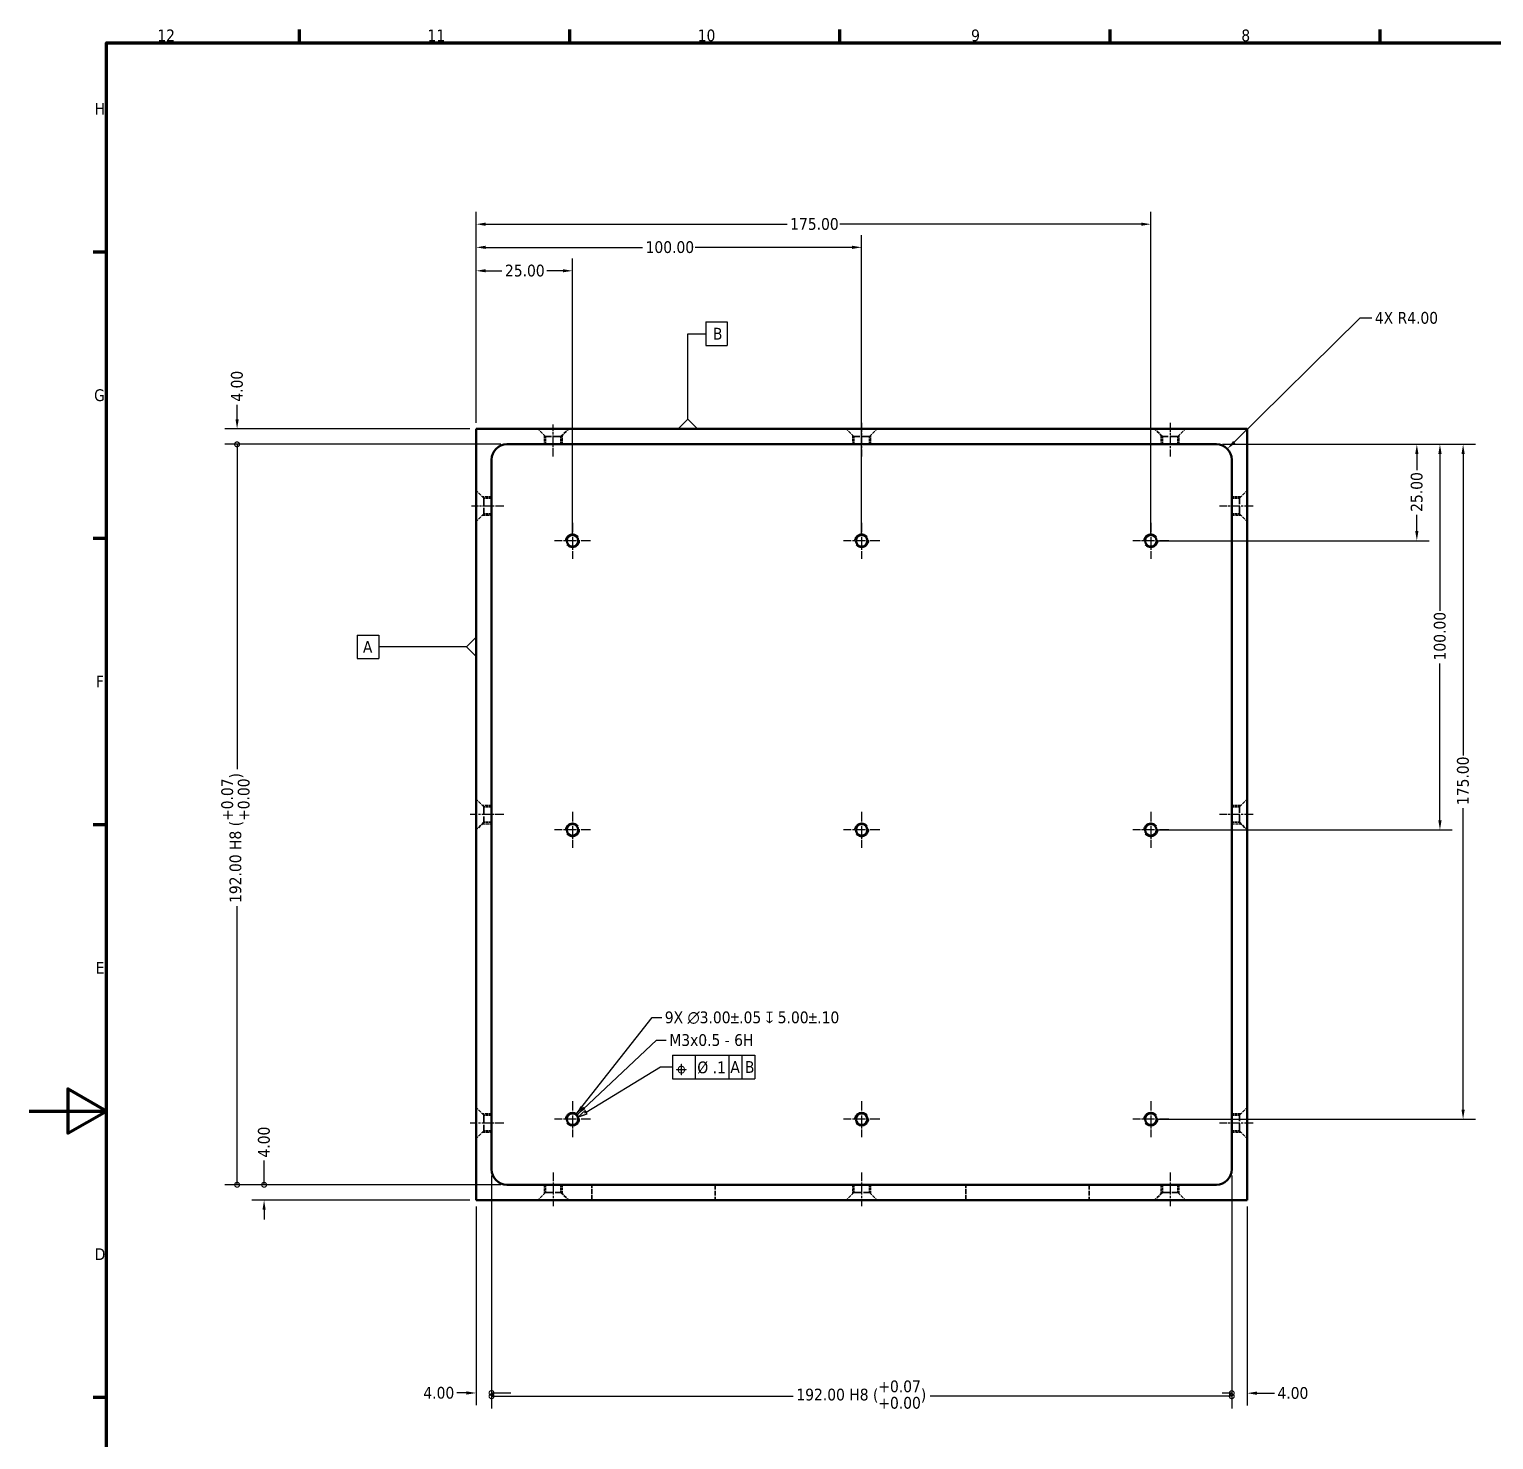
# Model space of a CAD drawing. Header units: millimetres. Extents: x 0 to 841, y 0 to 594.
# Drawn here: x 0 to 379.8, y 211.8 to 577.5 of the extents above; entities that cross this region are included whole.
import ezdxf

# ---------------------------------------------------------------- set-up
doc = ezdxf.new("R2010")
doc.units = ezdxf.units.MM
doc.linetypes.add('CHAIN', pattern=[0.7087, 0.4724, -0.0591, 0.1181, -0.0591])
doc.linetypes.add('DASHED', pattern=[0.2067, 0.1654, -0.0413])
for name, color, linetype, lineweight in [('Border (ANSI)', 7, 'Continuous', 70), ('Center Mark (ANSI)', 7, 'Continuous', 25), ('Centerline (ANSI)', 7, 'Continuous', 25), ('Dimension (ANSI)', 7, 'Continuous', 25), ('Hidden (ANSI)', 7, 'DASHED', 35), ('Hidden Narrow (ANSI)', 7, 'DASHED', 25), ('Symbol (ANSI)', 7, 'Continuous', 25), ('Visible (ANSI)', 7, 'Continuous', 50)]:
    doc.layers.add(name, color=color, linetype=linetype, lineweight=lineweight)
doc.styles.add('Note Text (ANSI)', font='tahoma.ttf')
doc.styles.add('Text Style6', font='AIGDT___.TTF')
doc.dimstyles.new('Default - mm (ANSI)', dxfattribs={"dimtxt": 3.048, "dimasz": 2.5, "dimexe": 3.175, "dimexo": 1.6002, "dimgap": 0.8, "dimtad": 0, "dimtoh": 1, "dimrnd": 1e-08, "dimzin": 4, "dimdsep": 46, "dimtxsty": 'Note Text (ANSI)', "dimcen": 0.09, "dimdle": 10, "dimclrd": 256, "dimclre": 256, "dimclrt": 256, "dimadec": 1, "dimazin": 1, "dimtfac": 1, "dimtofl": 0, "dimtmove": 0, "dimatfit": 3, "dimfxl": 1, "dimtolj": 1, "dimtzin": 4, "dimlwd": -1, "dimlwe": -1, "dimarcsym": 0})
doc.dimstyles.new('Default - mm (ANSI)$7', dxfattribs={"dimtxt": 3.048, "dimasz": 2.5, "dimexe": 3.175, "dimexo": 1.6002, "dimgap": 0.8, "dimtad": 0, "dimtoh": 1, "dimrnd": 1e-08, "dimzin": 4, "dimdsep": 46, "dimtxsty": 'Note Text (ANSI)', "dimcen": 0.09, "dimdle": 10, "dimclrd": 256, "dimclre": 256, "dimclrt": 256, "dimadec": 1, "dimazin": 1, "dimtfac": 1, "dimtofl": 0, "dimtmove": 0, "dimatfit": 3, "dimfxl": 1, "dimtolj": 1, "dimtzin": 4, "dimlwd": -1, "dimlwe": -1, "dimarcsym": 0})

# ---------------------------------------------------------------- blocks, each defined once
blk = doc.blocks.new('Borders Default Border')
at = {"layer": 'Border (ANSI)'}
for p, q in [((70.08, 574), (70.08, 577.45)), ((140.17, 574), (140.17, 577.45)), ((210.25, 574), (210.25, 577.45)), ((280.33, 574), (280.33, 577.45)), ((350.42, 574), (350.42, 577.45)), ((20, 519.75), (16.55, 519.75)), ((20, 445.5), (16.55, 445.5)), ((20, 371.25), (16.55, 371.25)), ((20, 222.75), (16.55, 222.75))]:
    blk.add_line(p, q, dxfattribs=at)
at = {"layer": 'Border (ANSI)', "flags": 128}
for points in [[(20, 20), (20, 574), (821, 574), (821, 20), (20, 20)], [(0, 297), (20, 297), (10, 302.77), (10, 291.23), (20, 297)]]:
    blk.add_lwpolyline(points, dxfattribs=at)
at = {"layer": 'Border (ANSI)', "attachment_point": 7, "style": 'Note Text (ANSI)'}
for s, insert, char_height in [('12', (33.21, 574.4), 3.048), ('11', (103.29, 574.4), 3.048), ('10', (173.38, 574.34), 3.048), ('9', (244.28, 574.34), 3.05), ('8', (314.38, 574.33), 3.05), ('H', (16.97, 555.35), 3.05), ('G', (16.81, 481.04), 3.05), ('F', (17.29, 406.85), 3.05), ('E', (17.21, 332.6), 3.05), ('D', (16.96, 258.35), 3.05)]:
    blk.add_mtext(s, dxfattribs=dict(at, insert=insert, char_height=char_height))
blk = doc.blocks.new('_DotSmall')
at = {"color": 0, "linetype": 'ByBlock', "const_width": 0.5}
blk.add_lwpolyline([(-0.0625, 0, 1), (0.0625, 0, 1)], format="xyb", close=True, dxfattribs=at)
blk = doc.blocks.new('*D7')
at = {"layer": 'Defpoints', "color": 0, "transparency": 16777216}
for p in [(53.9, 473.88), (115.9, 473.88), (123.9, 469.88)]:
    blk.add_point(p, dxfattribs=at)
at = {"layer": 'Dimension (ANSI)', "transparency": 16777216}
for p, q in [((53.9, 476.38), (53.9, 480.14)), ((114.3, 473.88), (50.73, 473.88)), ((122.3, 469.88), (50.73, 469.88)), ((53.9, 469.88), (53.9, 467.38))]:
    blk.add_line(p, q, dxfattribs=at)
blk.add_solid([(53.48, 476.38), (54.32, 476.38), (53.9, 473.88)], dxfattribs=at)
at = {"layer": 'Dimension (ANSI)', "transparency": 16777216, "xscale": 2.5, "yscale": 2.5, "zscale": 2.5, "rotation": 90}
blk.add_blockref('_DotSmall', (53.9, 469.88), dxfattribs=at)
at = {"layer": 'Dimension (ANSI)', "transparency": 16777216, "insert": (52.31, 480.94), "char_height": 3.048, "attachment_point": 1, "rotation": 90, "style": 'Note Text (ANSI)'}
blk.add_mtext('\\A1;4.00', dxfattribs=at)
blk = doc.blocks.new('*D9')
at = {"layer": 'Defpoints', "color": 0, "transparency": 16777216}
for p in [(53.9, 469.88), (123.9, 469.88), (123.9, 277.88)]:
    blk.add_point(p, dxfattribs=at)
at = {"layer": 'Dimension (ANSI)', "transparency": 16777216}
for p, q in [((122.3, 469.88), (50.73, 469.88)), ((53.9, 469.88), (53.9, 385.62)), ((53.9, 277.88), (53.9, 350.16)), ((122.3, 277.88), (50.73, 277.88))]:
    blk.add_line(p, q, dxfattribs=at)
at = {"layer": 'Dimension (ANSI)', "transparency": 16777216, "xscale": 2.5, "yscale": 2.5, "zscale": 2.5}
for p, rotation in [((53.9, 469.88), 90), ((53.9, 277.88), 270)]:
    blk.add_blockref('_DotSmall', p, dxfattribs=dict(at, rotation=rotation))
at = {"layer": 'Dimension (ANSI)', "transparency": 16777216, "insert": (49.8, 350.96), "char_height": 3.048, "attachment_point": 1, "rotation": 90, "style": 'Note Text (ANSI)'}
blk.add_mtext('\\A1;192.00 H8 (\\S+0.07^ +0.00;)', dxfattribs=at)
blk = doc.blocks.new('*D10')
at = {"layer": 'Defpoints', "color": 0, "transparency": 16777216}
for p in [(60.9, 277.88), (123.9, 277.88), (115.9, 273.88)]:
    blk.add_point(p, dxfattribs=at)
at = {"layer": 'Dimension (ANSI)', "transparency": 16777216}
for p, q in [((60.9, 277.88), (60.9, 284.14)), ((122.3, 277.88), (57.73, 277.88)), ((114.3, 273.88), (57.73, 273.88)), ((60.9, 271.38), (60.9, 268.88))]:
    blk.add_line(p, q, dxfattribs=at)
blk.add_solid([(60.48, 271.38), (61.32, 271.38), (60.9, 273.88)], dxfattribs=at)
at = {"layer": 'Dimension (ANSI)', "transparency": 16777216, "xscale": 2.5, "yscale": 2.5, "zscale": 2.5, "rotation": 270}
blk.add_blockref('_DotSmall', (60.9, 277.88), dxfattribs=at)
at = {"layer": 'Dimension (ANSI)', "transparency": 16777216, "insert": (59.31, 284.94), "char_height": 3.048, "attachment_point": 1, "rotation": 90, "style": 'Note Text (ANSI)'}
blk.add_mtext('\\A1;4.00', dxfattribs=at)
blk = doc.blocks.new('*D11')
at = {"layer": 'Defpoints', "color": 0, "transparency": 16777216}
for p in [(119.9, 281.88), (115.9, 273.88), (119.9, 223.88)]:
    blk.add_point(p, dxfattribs=at)
at = {"layer": 'Dimension (ANSI)', "transparency": 16777216}
for p, q in [((119.9, 280.28), (119.9, 220.71)), ((115.9, 272.28), (115.9, 220.71)), ((113.4, 223.88), (110.9, 223.88)), ((119.9, 223.88), (124.9, 223.88))]:
    blk.add_line(p, q, dxfattribs=at)
blk.add_solid([(113.4, 224.3), (113.4, 223.47), (115.9, 223.88)], dxfattribs=at)
at = {"layer": 'Dimension (ANSI)', "transparency": 16777216, "xscale": 2.5, "yscale": 2.5, "zscale": 2.5, "rotation": 180}
blk.add_blockref('_DotSmall', (119.9, 223.88), dxfattribs=at)
at = {"layer": 'Dimension (ANSI)', "transparency": 16777216, "insert": (102.22, 225.47), "char_height": 3.048, "attachment_point": 1, "style": 'Note Text (ANSI)'}
blk.add_mtext('\\A1;4.00', dxfattribs=at)
blk = doc.blocks.new('*D12')
at = {"layer": 'Defpoints', "color": 0, "transparency": 16777216}
for p in [(119.9, 281.88), (311.9, 281.88), (311.9, 223.03)]:
    blk.add_point(p, dxfattribs=at)
at = {"layer": 'Dimension (ANSI)', "transparency": 16777216}
for p, q in [((119.9, 280.28), (119.9, 219.85)), ((311.9, 280.28), (311.9, 219.85)), ((119.9, 223.03), (198.17, 223.03)), ((311.9, 223.03), (233.63, 223.03))]:
    blk.add_line(p, q, dxfattribs=at)
at = {"layer": 'Dimension (ANSI)', "transparency": 16777216, "xscale": 2.5, "yscale": 2.5, "zscale": 2.5, "rotation": 180}
blk.add_blockref('_DotSmall', (119.9, 223.03), dxfattribs=at)
at = {"layer": 'Dimension (ANSI)', "transparency": 16777216, "xscale": 2.5, "yscale": 2.5, "zscale": 2.5}
blk.add_blockref('_DotSmall', (311.9, 223.03), dxfattribs=at)
at = {"layer": 'Dimension (ANSI)', "transparency": 16777216, "insert": (198.97, 227.13), "char_height": 3.048, "attachment_point": 1, "style": 'Note Text (ANSI)'}
blk.add_mtext('\\A1;192.00 H8 (\\S+0.07^ +0.00;)', dxfattribs=at)
blk = doc.blocks.new('*D13')
at = {"layer": 'Defpoints', "color": 0, "transparency": 16777216}
for p in [(311.9, 281.88), (315.9, 273.88), (315.9, 223.83)]:
    blk.add_point(p, dxfattribs=at)
at = {"layer": 'Dimension (ANSI)', "transparency": 16777216}
for p, q in [((311.9, 280.28), (311.9, 220.65)), ((315.9, 272.28), (315.9, 220.65)), ((311.9, 223.83), (309.4, 223.83)), ((318.4, 223.83), (322.95, 223.83))]:
    blk.add_line(p, q, dxfattribs=at)
blk.add_solid([(318.4, 224.25), (318.4, 223.41), (315.9, 223.83)], dxfattribs=at)
at = {"layer": 'Dimension (ANSI)', "transparency": 16777216, "xscale": 2.5, "yscale": 2.5, "zscale": 2.5}
blk.add_blockref('_DotSmall', (311.9, 223.83), dxfattribs=at)
at = {"layer": 'Dimension (ANSI)', "transparency": 16777216, "insert": (323.75, 225.42), "char_height": 3.048, "attachment_point": 1, "style": 'Note Text (ANSI)'}
blk.add_mtext('\\A1;4.00', dxfattribs=at)
blk = doc.blocks.new('*D14')
at = {"layer": 'Defpoints', "color": 0, "transparency": 16777216}
for p in [(310.75, 468.69), (307.9, 465.88)]:
    blk.add_point(p, dxfattribs=at)
at = {"layer": 'Dimension (ANSI)', "transparency": 16777216}
for p, q in [((345.09, 502.63), (312.52, 470.45)), ((348.21, 502.63), (345.09, 502.63))]:
    blk.add_line(p, q, dxfattribs=at)
blk.add_solid([(312.23, 470.75), (312.82, 470.16), (310.75, 468.69)], dxfattribs=at)
at = {"layer": 'Dimension (ANSI)', "transparency": 16777216, "insert": (349.01, 504.21), "char_height": 3.048, "attachment_point": 1, "style": 'Note Text (ANSI)'}
blk.add_mtext('\\A1;\\fTahoma|b0|i0;\\H3.0480;4X R4.00', dxfattribs=at)
blk = doc.blocks.new('*D17')
at = {"layer": 'Defpoints', "color": 0, "transparency": 16777216}
for p in [(307.9, 469.88), (290.9, 444.88), (359.9, 444.88)]:
    blk.add_point(p, dxfattribs=at)
at = {"layer": 'Dimension (ANSI)', "transparency": 16777216}
for p, q in [((309.5, 469.88), (363.08, 469.88)), ((359.9, 467.38), (359.9, 463.2)), ((359.9, 447.38), (359.9, 451.57)), ((292.5, 444.88), (363.08, 444.88))]:
    blk.add_line(p, q, dxfattribs=at)
for points in [[(359.48, 467.38), (360.32, 467.38), (359.9, 469.88)], [(359.48, 447.38), (360.32, 447.38), (359.9, 444.88)]]:
    blk.add_solid(points, dxfattribs=at)
at = {"layer": 'Dimension (ANSI)', "transparency": 16777216, "insert": (358.31, 452.37), "char_height": 3.048, "attachment_point": 1, "rotation": 90, "style": 'Note Text (ANSI)'}
blk.add_mtext('\\A1;25.00', dxfattribs=at)
blk = doc.blocks.new('*D18')
at = {"layer": 'Defpoints', "color": 0, "transparency": 16777216}
for p in [(307.9, 469.88), (290.9, 369.88), (365.9, 369.88)]:
    blk.add_point(p, dxfattribs=at)
at = {"layer": 'Dimension (ANSI)', "transparency": 16777216}
for p, q in [((309.5, 469.88), (369.08, 469.88)), ((365.9, 467.38), (365.9, 426.72)), ((365.9, 372.38), (365.9, 413.04)), ((292.5, 369.88), (369.08, 369.88))]:
    blk.add_line(p, q, dxfattribs=at)
for points in [[(365.48, 467.38), (366.32, 467.38), (365.9, 469.88)], [(365.48, 372.38), (366.32, 372.38), (365.9, 369.88)]]:
    blk.add_solid(points, dxfattribs=at)
at = {"layer": 'Dimension (ANSI)', "transparency": 16777216, "insert": (364.31, 413.84), "char_height": 3.048, "attachment_point": 1, "rotation": 90, "style": 'Note Text (ANSI)'}
blk.add_mtext('\\A1;100.00', dxfattribs=at)
blk = doc.blocks.new('*D19')
at = {"layer": 'Defpoints', "color": 0, "transparency": 16777216}
for p in [(307.9, 469.88), (290.9, 294.88), (371.9, 294.88)]:
    blk.add_point(p, dxfattribs=at)
at = {"layer": 'Dimension (ANSI)', "transparency": 16777216}
for p, q in [((309.5, 469.88), (375.08, 469.88)), ((371.9, 467.38), (371.9, 389.22)), ((371.9, 297.38), (371.9, 375.54)), ((292.5, 294.88), (375.08, 294.88))]:
    blk.add_line(p, q, dxfattribs=at)
for points in [[(371.48, 467.38), (372.32, 467.38), (371.9, 469.88)], [(371.48, 297.38), (372.32, 297.38), (371.9, 294.88)]]:
    blk.add_solid(points, dxfattribs=at)
at = {"layer": 'Dimension (ANSI)', "transparency": 16777216, "insert": (370.31, 376.34), "char_height": 3.048, "attachment_point": 1, "rotation": 90, "style": 'Note Text (ANSI)'}
blk.add_mtext('\\A1;175.00', dxfattribs=at)
blk = doc.blocks.new('GD&T Identifier1')
at = {"layer": 'Symbol (ANSI)'}
for p, q in [((144.43, 296.74), (163.68, 308.42)), ((163.68, 308.42), (166.85, 308.42)), ((166.85, 311.46), (188.22, 311.46)), ((166.85, 311.46), (166.85, 305.37)), ((172.69, 311.46), (172.69, 305.37)), ((181.41, 311.46), (181.41, 305.37)), ((184.86, 311.46), (184.86, 305.37)), ((188.22, 311.46), (188.22, 305.37)), ((166.85, 305.37), (188.22, 305.37)), ((143.3, 295.81), (144.69, 296.31)), ((144.43, 296.74), (144, 296.48)), ((144.69, 296.31), (144.37, 296.84)), ((142.53, 295.66), (142.29, 295.44)), ((142.59, 295.62), (142.29, 295.44)), ((142.29, 295.44), (142.65, 295.57)), ((142.66, 295.58), (142.78, 295.62))]:
    blk.add_line(p, q, dxfattribs=at)
at = {"layer": 'Symbol (ANSI)', "flags": 128}
blk.add_lwpolyline([(144.17, 297.17), (142.29, 295.44), (144.69, 296.31), (144.17, 297.17)], dxfattribs=at)
at = {"layer": 'Symbol (ANSI)'}
blk.add_solid([(144.17, 297.17), (142.29, 295.44), (144.69, 296.31), (144.17, 297.17)], dxfattribs=at)
at = {"layer": 'Symbol (ANSI)', "attachment_point": 7}
for s, insert, char_height, style in [('j', (167.55, 306.22), 3.05, 'Text Style6'), ('Ø .1', (173.27, 306.65), 3.048, 'Note Text (ANSI)'), ('A', (181.84, 306.89), 3.05, 'Note Text (ANSI)'), ('B', (185.61, 306.89), 3.05, 'Note Text (ANSI)')]:
    blk.add_mtext(s, dxfattribs=dict(at, insert=insert, char_height=char_height, style=style))
blk = doc.blocks.new('*D32')
at = {"layer": 'Defpoints', "color": 0, "transparency": 16777216}
for p in [(140.9, 514.88), (115.9, 473.88), (140.9, 444.88)]:
    blk.add_point(p, dxfattribs=at)
at = {"layer": 'Dimension (ANSI)', "transparency": 16777216}
for p, q in [((115.9, 475.48), (115.9, 518.06)), ((140.9, 446.48), (140.9, 518.06)), ((118.4, 514.88), (122.58, 514.88)), ((138.4, 514.88), (134.22, 514.88))]:
    blk.add_line(p, q, dxfattribs=at)
for points in [[(118.4, 515.3), (118.4, 514.47), (115.9, 514.88)], [(138.4, 515.3), (138.4, 514.47), (140.9, 514.88)]]:
    blk.add_solid(points, dxfattribs=at)
at = {"layer": 'Dimension (ANSI)', "transparency": 16777216, "insert": (123.38, 516.47), "char_height": 3.048, "attachment_point": 1, "style": 'Note Text (ANSI)'}
blk.add_mtext('\\A1;25.00', dxfattribs=at)
blk = doc.blocks.new('*D33')
at = {"layer": 'Defpoints', "color": 0, "transparency": 16777216}
for p in [(215.9, 520.96), (115.9, 473.88), (215.9, 444.88)]:
    blk.add_point(p, dxfattribs=at)
at = {"layer": 'Dimension (ANSI)', "transparency": 16777216}
for p, q in [((115.9, 475.48), (115.9, 524.13)), ((118.4, 520.96), (159.06, 520.96)), ((213.4, 520.96), (172.74, 520.96)), ((215.9, 446.48), (215.9, 524.13))]:
    blk.add_line(p, q, dxfattribs=at)
for points in [[(118.4, 521.38), (118.4, 520.54), (115.9, 520.96)], [(213.4, 521.38), (213.4, 520.54), (215.9, 520.96)]]:
    blk.add_solid(points, dxfattribs=at)
at = {"layer": 'Dimension (ANSI)', "transparency": 16777216, "insert": (159.86, 522.55), "char_height": 3.048, "attachment_point": 1, "style": 'Note Text (ANSI)'}
blk.add_mtext('\\A1;100.00', dxfattribs=at)
blk = doc.blocks.new('*D34')
at = {"layer": 'Defpoints', "color": 0, "transparency": 16777216}
for p in [(290.9, 526.96), (115.9, 473.88), (290.9, 444.88)]:
    blk.add_point(p, dxfattribs=at)
at = {"layer": 'Dimension (ANSI)', "transparency": 16777216}
for p, q in [((115.9, 475.48), (115.9, 530.13)), ((290.9, 446.48), (290.9, 530.13)), ((118.4, 526.96), (196.56, 526.96)), ((288.4, 526.96), (210.24, 526.96))]:
    blk.add_line(p, q, dxfattribs=at)
for points in [[(118.4, 527.38), (118.4, 526.54), (115.9, 526.96)], [(288.4, 527.38), (288.4, 526.54), (290.9, 526.96)]]:
    blk.add_solid(points, dxfattribs=at)
at = {"layer": 'Dimension (ANSI)', "transparency": 16777216, "insert": (197.36, 528.55), "char_height": 3.048, "attachment_point": 1, "style": 'Note Text (ANSI)'}
blk.add_mtext('\\A1;175.00', dxfattribs=at)
blk = doc.blocks.new('Datum Identifier1')
at = {"layer": 'Symbol (ANSI)'}
for p, q in [((85.03, 420.39), (90.63, 420.39)), ((85.03, 420.39), (85.03, 414.3)), ((90.63, 420.39), (90.63, 414.3)), ((85.03, 414.3), (90.63, 414.3)), ((95.3, 417.35), (90.63, 417.35)), ((113.41, 417.35), (95.3, 417.35))]:
    blk.add_line(p, q, dxfattribs=at)
at = {"layer": 'Symbol (ANSI)', "flags": 128}
blk.add_lwpolyline([(115.9, 419.84), (115.9, 414.86), (113.41, 417.35), (115.9, 419.84)], dxfattribs=at)
at = {"layer": 'Symbol (ANSI)'}
blk.add_solid([(115.9, 419.84), (115.9, 414.86), (113.41, 417.35), (115.9, 419.84)], dxfattribs=at)
at = {"layer": 'Symbol (ANSI)', "insert": (86.53, 415.82), "char_height": 3.05, "attachment_point": 7, "style": 'Note Text (ANSI)'}
blk.add_mtext('A', dxfattribs=at)
blk = doc.blocks.new('Datum Identifier2')
at = {"layer": 'Symbol (ANSI)'}
for p, q in [((175.49, 501.62), (181.01, 501.62)), ((175.49, 501.62), (175.49, 495.52)), ((181.01, 501.62), (181.01, 495.52)), ((170.82, 476.37), (170.82, 498.57)), ((170.82, 498.57), (175.49, 498.57)), ((175.49, 495.52), (181.01, 495.52))]:
    blk.add_line(p, q, dxfattribs=at)
at = {"layer": 'Symbol (ANSI)', "flags": 128}
blk.add_lwpolyline([(173.3, 473.88), (168.33, 473.88), (170.82, 476.37), (173.3, 473.88)], dxfattribs=at)
at = {"layer": 'Symbol (ANSI)'}
blk.add_solid([(173.3, 473.88), (168.33, 473.88), (170.82, 476.37), (173.3, 473.88)], dxfattribs=at)
at = {"layer": 'Symbol (ANSI)', "insert": (177.32, 497.04), "char_height": 3.05, "attachment_point": 7, "style": 'Note Text (ANSI)'}
blk.add_mtext('B', dxfattribs=at)

msp = doc.modelspace()

# ---------------------------------------------------------------- linework, layer by layer
at = {"layer": 'Center Mark (ANSI)', "linetype": 'CHAIN', "ltscale": 5.194062}
for p, q in [((140.9, 449.5583), (140.9, 440.2083)), ((215.9, 449.5583), (215.9, 440.2083)), ((290.9, 449.5583), (290.9, 440.2083)), ((145.575, 444.8833), (136.225, 444.8833)), ((220.575, 444.8833), (211.225, 444.8833)), ((295.575, 444.8833), (286.225, 444.8833)), ((140.9, 374.5583), (140.9, 365.2083)), ((215.9, 374.5583), (215.9, 365.2083)), ((290.9, 374.5583), (290.9, 365.2083)), ((145.575, 369.8833), (136.225, 369.8833)), ((220.575, 369.8833), (211.225, 369.8833)), ((295.575, 369.8833), (286.225, 369.8833)), ((140.9, 299.5583), (140.9, 290.2083)), ((215.9, 299.5583), (215.9, 290.2083)), ((290.9, 299.5583), (290.9, 290.2083)), ((145.575, 294.8833), (136.225, 294.8833)), ((220.575, 294.8833), (211.225, 294.8833)), ((295.575, 294.8833), (286.225, 294.8833))]:
    msp.add_line(p, q, dxfattribs=at)
at = {"layer": 'Centerline (ANSI)', "linetype": 'CHAIN', "ltscale": 4.638536}
for p, q in [((135.9, 466.7083), (135.9, 475.0583)), ((123.075, 453.8833), (114.725, 453.8833))]:
    msp.add_line(p, q, dxfattribs=at)
at = {"layer": 'Centerline (ANSI)', "linetype": 'CHAIN', "ltscale": 4.849081}
for p, q in [((215.9, 475.4373), (215.9, 466.7083)), ((295.9, 475.4373), (295.9, 466.7083)), ((317.454, 453.8833), (308.725, 453.8833)), ((123.075, 373.8833), (114.346, 373.8833)), ((317.454, 373.8833), (308.725, 373.8833)), ((123.075, 293.8833), (114.346, 293.8833)), ((317.454, 293.8833), (308.725, 293.8833)), ((135.9, 281.0583), (135.9, 272.3293)), ((215.9, 281.0583), (215.9, 272.3293)), ((295.9, 281.0583), (295.9, 272.3293))]:
    msp.add_line(p, q, dxfattribs=at)
at = {"layer": 'Hidden (ANSI)', "ltscale": 5.387196}
for p, q in [((133.9, 471.8833), (131.9, 473.8833)), ((137.9, 471.8833), (139.9, 473.8833)), ((213.9, 471.8833), (211.9, 473.8833)), ((217.9, 471.8833), (219.9, 473.8833)), ((293.9, 471.8833), (291.9, 473.8833)), ((297.9, 471.8833), (299.9, 473.8833)), ((117.9, 455.8833), (115.9, 457.8833)), ((313.9, 455.8833), (315.9, 457.8833)), ((117.9, 451.8833), (115.9, 449.8833)), ((313.9, 451.8833), (315.9, 449.8833)), ((117.9, 375.8833), (115.9, 377.8833)), ((313.9, 375.8833), (315.9, 377.8833)), ((117.9, 371.8833), (115.9, 369.8833)), ((313.9, 371.8833), (315.9, 369.8833)), ((117.9, 295.8833), (115.9, 297.8833)), ((313.9, 295.8833), (315.9, 297.8833)), ((117.9, 291.8833), (115.9, 289.8833)), ((313.9, 291.8833), (315.9, 289.8833)), ((133.9, 275.8833), (131.9, 273.8833)), ((137.9, 275.8833), (139.9, 273.8833)), ((213.9, 275.8833), (211.9, 273.8833)), ((217.9, 275.8833), (219.9, 273.8833)), ((293.9, 275.8833), (291.9, 273.8833)), ((297.9, 275.8833), (299.9, 273.8833))]:
    msp.add_line(p, q, dxfattribs=at)
at = {"layer": 'Hidden (ANSI)', "ltscale": 11.967462}
for p, q in [((137.9, 471.8833), (133.9, 471.8833)), ((217.9, 471.8833), (213.9, 471.8833)), ((297.9, 471.8833), (293.9, 471.8833)), ((117.9, 455.8833), (117.9, 451.8833)), ((313.9, 451.8833), (313.9, 455.8833)), ((117.9, 375.8833), (117.9, 371.8833)), ((313.9, 371.8833), (313.9, 375.8833)), ((117.9, 295.8833), (117.9, 291.8833)), ((313.9, 291.8833), (313.9, 295.8833)), ((133.9, 275.8833), (137.9, 275.8833)), ((213.9, 275.8833), (217.9, 275.8833)), ((293.9, 275.8833), (297.9, 275.8833))]:
    msp.add_line(p, q, dxfattribs=at)
at = {"layer": 'Hidden (ANSI)', "ltscale": 3.809293}
for p, q in [((133.9, 469.8833), (133.9, 471.8833)), ((137.9, 469.8833), (137.9, 471.8833)), ((213.9, 469.8833), (213.9, 471.8833)), ((217.9, 469.8833), (217.9, 471.8833)), ((293.9, 469.8833), (293.9, 471.8833)), ((297.9, 469.8833), (297.9, 471.8833)), ((119.9, 455.8833), (117.9, 455.8833)), ((311.9, 455.8833), (313.9, 455.8833)), ((119.9, 451.8833), (117.9, 451.8833)), ((311.9, 451.8833), (313.9, 451.8833)), ((119.9, 375.8833), (117.9, 375.8833)), ((311.9, 375.8833), (313.9, 375.8833)), ((119.9, 371.8833), (117.9, 371.8833)), ((311.9, 371.8833), (313.9, 371.8833)), ((119.9, 295.8833), (117.9, 295.8833)), ((311.9, 295.8833), (313.9, 295.8833)), ((119.9, 291.8833), (117.9, 291.8833)), ((311.9, 291.8833), (313.9, 291.8833)), ((133.9, 277.8833), (133.9, 275.8833)), ((137.9, 277.8833), (137.9, 275.8833)), ((213.9, 277.8833), (213.9, 275.8833)), ((217.9, 277.8833), (217.9, 275.8833)), ((293.9, 277.8833), (293.9, 275.8833)), ((297.9, 277.8833), (297.9, 275.8833))]:
    msp.add_line(p, q, dxfattribs=at)
at = {"layer": 'Hidden (ANSI)', "ltscale": 7.618686}
for p, q in [((145.9, 273.8833), (145.9, 277.8833)), ((177.9, 277.8833), (177.9, 273.8833)), ((242.9, 273.8833), (242.9, 277.8833)), ((274.9, 277.8833), (274.9, 273.8833))]:
    msp.add_line(p, q, dxfattribs=at)
at = {"layer": 'Hidden Narrow (ANSI)', "ltscale": 4.531173}
for p, q in [((133.521, 472.2623), (133.521, 469.8833)), ((138.279, 469.8833), (138.279, 472.2623)), ((213.521, 472.2623), (213.521, 469.8833)), ((218.279, 469.8833), (218.279, 472.2623)), ((293.521, 472.2623), (293.521, 469.8833)), ((298.279, 469.8833), (298.279, 472.2623)), ((119.9, 456.2623), (117.521, 456.2623)), ((314.279, 456.2623), (311.9, 456.2623)), ((117.521, 451.5043), (119.9, 451.5043)), ((311.9, 451.5043), (314.279, 451.5043)), ((119.9, 376.2623), (117.521, 376.2623)), ((314.279, 376.2623), (311.9, 376.2623)), ((117.521, 371.5043), (119.9, 371.5043)), ((311.9, 371.5043), (314.279, 371.5043)), ((119.9, 296.2623), (117.521, 296.2623)), ((314.279, 296.2623), (311.9, 296.2623)), ((117.521, 291.5043), (119.9, 291.5043)), ((311.9, 291.5043), (314.279, 291.5043)), ((133.521, 277.8833), (133.521, 275.5043)), ((138.279, 275.5043), (138.279, 277.8833)), ((213.521, 277.8833), (213.521, 275.5043)), ((218.279, 275.5043), (218.279, 277.8833)), ((293.521, 277.8833), (293.521, 275.5043)), ((298.279, 275.5043), (298.279, 277.8833))]:
    msp.add_line(p, q, dxfattribs=at)
at = {"layer": 'Hidden Narrow (ANSI)', "ltscale": 26.909481}
for centre in [(140.9, 444.8833), (215.9, 444.8833), (290.9, 444.8833), (140.9, 369.8833), (215.9, 369.8833), (290.9, 369.8833), (140.9, 294.8833), (215.9, 294.8833), (290.9, 294.8833)]:
    msp.add_circle(centre, 1.7705, dxfattribs=at)
at = {"layer": 'Visible (ANSI)'}
for p, q in [((315.9, 473.8833), (115.9, 473.8833)), ((115.9, 473.8833), (115.9, 273.8833)), ((315.9, 273.8833), (315.9, 473.8833)), ((123.9, 469.8833), (307.9, 469.8833)), ((119.9, 281.8833), (119.9, 465.8833)), ((311.9, 465.8833), (311.9, 281.8833)), ((307.9, 277.8833), (123.9, 277.8833)), ((115.9, 273.8833), (315.9, 273.8833))]:
    msp.add_line(p, q, dxfattribs=at)
for centre in [(140.9, 444.8833), (215.9, 444.8833), (290.9, 444.8833), (140.9, 369.8833), (215.9, 369.8833), (290.9, 369.8833), (140.9, 294.8833), (215.9, 294.8833), (290.9, 294.8833)]:
    msp.add_circle(centre, 1.5, dxfattribs=at)
for centre, start, end in [((123.9, 465.8833), 90, 180), ((307.9, 465.8833), 0, 90), ((123.9, 281.8833), 180, 270), ((307.9, 281.8833), 270, 0)]:
    msp.add_arc(centre, 4, start, end, dxfattribs=at)

# ---------------------------------------------------------------- block references
msp.add_blockref('Borders Default Border', (0, 0))
at = {"layer": 'Symbol (ANSI)'}
for name in ['Datum Identifier2', 'Datum Identifier1', 'GD&T Identifier1']:
    msp.add_blockref(name, (0, 0), dxfattribs=at)

# ---------------------------------------------------------------- texts
at = {"layer": 'Symbol (ANSI)', "insert": (164.8328, 322.8141), "char_height": 3.048, "width": 51.462189, "attachment_point": 1, "line_spacing_factor": 0.5334, "style": 'Note Text (ANSI)'}
msp.add_mtext('{9X \\fAIGDT|b0|i0;\\H3.0480;n\\fTahoma|b0|i0;\\H3.0480;3.00\\fAIGDT|b0|i0;\\H3.0480;`\\fTahoma|b0|i0;\\H3.0480;.05\\fTahoma|b0|i0;\\H3.0480; \\fAIGDT|b0|i0;\\H3.0480;x\\fTahoma|b0|i0;\\H3.0480; 5.00\\fAIGDT|b0|i0;\\H3.0480;`\\fTahoma|b0|i0;\\H3.0480;.10}', dxfattribs=at)
at = {"layer": 'Symbol (ANSI)', "insert": (166.0107, 316.9326), "char_height": 3.048, "width": 22.921454, "attachment_point": 1, "style": 'Note Text (ANSI)'}
msp.add_mtext('{M3x0.5 - 6H}', dxfattribs=at)

# ---------------------------------------------------------------- dimensions: what is measured, and where the dimension line sits
at = {"layer": 'Dimension (ANSI)'}
for base, p1, p2, angle, override, picture, middle in [((290.9, 526.9597), (115.9, 473.8833), (290.9, 444.8833), 180, {"dimgap": 0.8, "dimtoh": 0, "dimdec": 2, "dimtol": 0, "dimlim": 0, "dimtp": 0, "dimtm": 0, "dimtdec": 2, "dimatfit": 1}, '*D34', (203.4, 526.9597)), ((215.9, 520.9597), (115.9, 473.8833), (215.9, 444.8833), 180, {"dimgap": 0.8, "dimtoh": 0, "dimdec": 2, "dimtol": 0, "dimlim": 0, "dimtp": 0, "dimtm": 0, "dimtdec": 2, "dimatfit": 1}, '*D33', (165.9, 520.9597)), ((140.9, 514.8833), (115.9, 473.8833), (140.9, 444.8833), 180, {"dimgap": 0.8, "dimtoh": 0, "dimdec": 2, "dimtol": 0, "dimlim": 0, "dimtp": 0, "dimtm": 0, "dimtdec": 2, "dimatfit": 1}, '*D32', (128.4, 514.8833)), ((53.9, 473.8833), (123.9, 469.8833), (115.9, 473.8833), 90, {"dimgap": 0.8, "dimtoh": 0, "dimdec": 2, "dimblk1": 'DotSmall', "dimsah": 1, "dimdle": 0, "dimtol": 0, "dimlim": 0, "dimtp": 0, "dimtm": 0, "dimtdec": 2, "dimatfit": 1}, '*D7', (53.9, 484.8818)), ((359.9, 444.8833), (307.9, 469.8833), (290.9, 444.8833), 90, {"dimgap": 0.8, "dimtoh": 0, "dimdec": 2, "dimtol": 0, "dimlim": 0, "dimtp": 0, "dimtm": 0, "dimtdec": 2, "dimatfit": 1}, '*D17', (359.9, 457.3833)), ((365.9, 369.8833), (307.9, 469.8833), (290.9, 369.8833), 90, {"dimgap": 0.8, "dimtoh": 0, "dimdec": 2, "dimtol": 0, "dimlim": 0, "dimtp": 0, "dimtm": 0, "dimtdec": 2, "dimatfit": 1}, '*D18', (365.9, 419.8833)), ((371.9, 294.8833), (307.9, 469.8833), (290.9, 294.8833), 90, {"dimgap": 0.8, "dimtoh": 0, "dimdec": 2, "dimtol": 0, "dimlim": 0, "dimtp": 0, "dimtm": 0, "dimtdec": 2, "dimatfit": 1}, '*D19', (371.9, 382.3833)), ((60.9, 277.8833), (115.9, 273.8833), (123.9, 277.8833), 90, {"dimgap": 0.8, "dimtoh": 0, "dimdec": 2, "dimblk2": 'DotSmall', "dimsah": 1, "dimdle": 0, "dimtol": 0, "dimlim": 0, "dimtp": 0, "dimtm": 0, "dimtdec": 2, "dimatfit": 1}, '*D10', (60.9, 288.8818)), ((119.9, 223.8833), (115.9, 273.8833), (119.9, 281.8833), 180, {"dimgap": 0.8, "dimtoh": 0, "dimdec": 2, "dimblk2": 'DotSmall', "dimsah": 1, "dimdle": 0, "dimtol": 0, "dimlim": 0, "dimtp": 0, "dimtm": 0, "dimtdec": 2, "dimatfit": 1}, '*D11', (106.1585, 223.8833)), ((315.9, 223.8294), (311.9, 281.8833), (315.9, 273.8833), 180, {"dimgap": 0.8, "dimtoh": 0, "dimdec": 2, "dimblk1": 'DotSmall', "dimsah": 1, "dimdle": 0, "dimtol": 0, "dimlim": 0, "dimtp": 0, "dimtm": 0, "dimtdec": 2, "dimatfit": 1}, '*D13', (327.6927, 223.8294))]:
    dim = msp.add_linear_dim(base=base, p1=p1, p2=p2, angle=angle, dimstyle='Default - mm (ANSI)', override=override, dxfattribs=at)
    dim.commit()
    dim.dimension.update_dxf_attribs({"geometry": picture, "text_midpoint": middle, "dimtype": 160})
dim = msp.add_radius_dim(center=(307.9, 465.8833), mpoint=(310.7453, 468.6948), text='\\fTahoma|b0|i0;\\H3.0480;4X <>', dimstyle='Default - mm (ANSI)', override={"dimgap": 0.8, "dimtih": 1, "dimdec": 2, "dimlfac": 1, "dimcen": 0, "dimtol": 0, "dimlim": 0, "dimtp": 0, "dimtm": 0, "dimtdec": 2}, dxfattribs=at)
dim.commit()
dim.dimension.update_dxf_attribs({"geometry": '*D14', "text_midpoint": (357.2662, 502.6275), "dimtype": 164})
for base, p1, p2, angle, picture, middle in [((53.9, 469.8833), (123.9, 277.8833), (123.9, 469.8833), 90, '*D9', (53.9, 367.8933)), ((311.9, 223.0296), (119.9, 281.8833), (311.9, 281.8833), 180, '*D12', (215.9, 223.0296))]:
    dim = msp.add_linear_dim(base=base, p1=p1, p2=p2, angle=angle, text='<> H8 (\\S+0.07^ +0.00;)', dimstyle='Default - mm (ANSI)', override={"dimtoh": 0, "dimdec": 2, "dimblk1": 'DotSmall', "dimblk2": 'DotSmall', "dimsah": 1, "dimdle": 0, "dimtp": 0.072, "dimtm": 0, "dimtdec": 2, "dimatfit": 1}, dxfattribs=at)
    dim.commit()
    dim.dimension.update_dxf_attribs({"geometry": picture, "text_midpoint": middle, "dimtype": 160})

# ---------------------------------------------------------------- leaders
at = {"layer": 'Symbol (ANSI)', "annotation_type": 0, "has_hookline": 1, "hookline_direction": 0}
for points, text_width in [([(141.7954, 296.0867), (161.5328, 321.2901), (164.0328, 321.2901)], 51.0672), ([(142.1752, 296.1115), (162.7107, 315.4086), (165.2107, 315.4086)], 22.0852)]:
    msp.add_leader(points, dimstyle='Default - mm (ANSI)$7', override={"dimtad": 0}, dxfattribs=dict(at, text_width=text_width))

doc.saveas('drawing.dxf')
